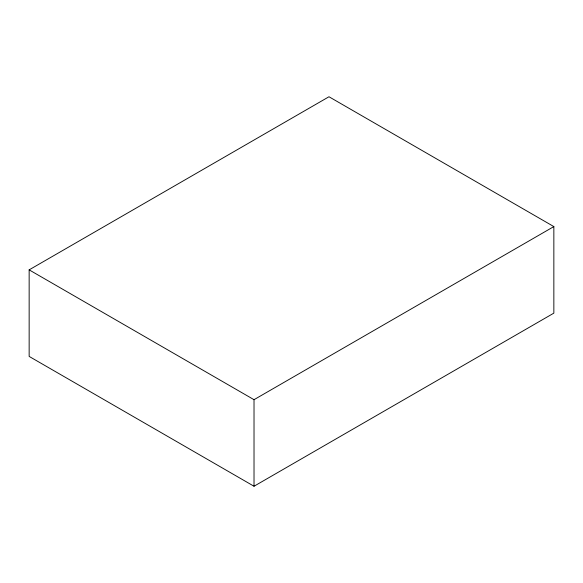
<?xml version="1.0" encoding="UTF-8"?>
<svg xmlns="http://www.w3.org/2000/svg" width="583" height="583" viewBox="0 0 583 583"><rect width="100%" height="100%" fill="white"/><g stroke="black" fill="none" stroke-linecap="round" stroke-linejoin="round"><path stroke-width="0.87" d="M29.15 269.863L328.98 96.756L553.85 226.583L553.85 313.137L254.02 486.244L29.15 356.417L29.15 269.863L254.02 399.69L553.85 226.583M254.02 399.69L254.02 486.244"/></g></svg>
